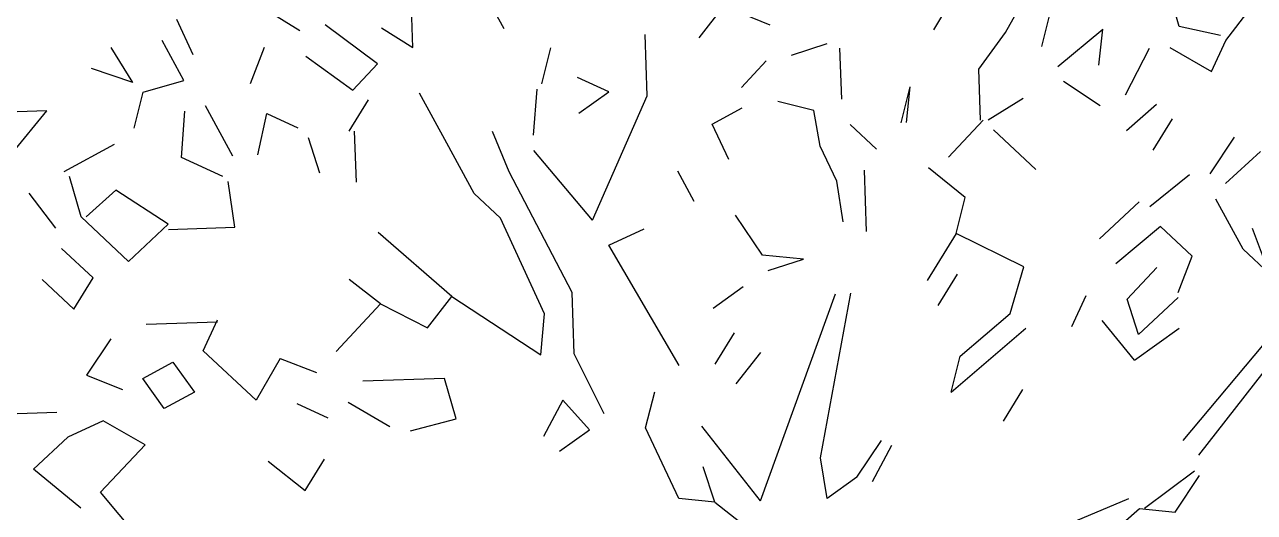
# Model space of a CAD drawing. Header units: metres. Extents: x 10 to 239, y 2 to 253.
# Drawn here: x 101.21 to 102.509, y 184.222 to 184.737 of the extents above; entities that cross this region are included whole.
import ezdxf

# ---------------------------------------------------------------- set-up
doc = ezdxf.new("R2010")
doc.units = ezdxf.units.M
doc.header["$MEASUREMENT"] = 0
doc.layers.add('bloques ARBOLES', color=7, linetype='Continuous', true_color=0xb8d897)

# ---------------------------------------------------------------- blocks, each defined once
blk = doc.blocks.new('arb-alz-77')
at = {"layer": 'bloques ARBOLES', "linetype": 'Continuous'}
for p, q in [((-0.3279, 8.2714), (-0.2454, 8.4112)), ((-0.1534, 8.2649), (-0.0829, 8.3918)), ((-0.1534, 8.2649), (-0.0829, 8.3918)), ((-0.1534, 8.2649), (-0.0829, 8.3918)), ((-0.1534, 8.2649), (-0.0829, 8.3918)), ((0.2696, 8.2792), (0.2415, 8.3778)), ((-1.597, 8.2286), (-1.6012, 8.3529)), ((-1.3743, 8.2735), (-1.4141, 8.3469)), ((-1.3743, 8.2735), (-1.4141, 8.3469)), ((-0.8406, 8.3287), (-0.9003, 8.252)), ((-0.7269, 8.2828), (-0.8406, 8.3287)), ((-2.132, 8.2104), (-2.1722, 8.2963)), ((-2.132, 8.2104), (-2.1722, 8.2963)), ((-1.8724, 8.2691), (-1.9487, 8.3163)), ((-0.065, 8.2305), (-0.0431, 8.3185)), ((0.3829, 8.2455), (0.4425, 8.3223)), ((0.3829, 8.2455), (0.4425, 8.3223)), ((0.3829, 8.2455), (0.4425, 8.3223)), ((0.3829, 8.2455), (0.4425, 8.3223)), ((-1.6828, 8.1882), (-1.8106, 8.2836)), ((-1.6828, 8.1882), (-1.8106, 8.2836)), ((-1.6733, 8.2759), (-1.597, 8.2286)), ((-1.6733, 8.2759), (-1.597, 8.2286)), ((-1.6733, 8.2759), (-1.597, 8.2286)), ((-0.0259, 8.182), (0.0831, 8.2729)), ((0.0736, 8.1853), (0.0831, 8.2729)), ((0.0736, 8.1853), (0.0831, 8.2729)), ((0.0736, 8.1853), (0.0831, 8.2729)), ((0.37, 8.2576), (0.2696, 8.2792)), ((0.37, 8.2576), (0.2696, 8.2792)), ((-2.1548, 8.1474), (-2.2079, 8.2453)), ((-2.1548, 8.1474), (-2.2079, 8.2453)), ((-2.1548, 8.1474), (-2.2079, 8.2453)), ((-2.1548, 8.1474), (-2.2079, 8.2453)), ((-1.0262, 8.1107), (-1.0314, 8.2601)), ((-0.6746, 8.2099), (-0.5884, 8.2377)), ((-0.6746, 8.2099), (-0.5884, 8.2377)), ((-0.6746, 8.2099), (-0.5884, 8.2377)), ((-0.6746, 8.2099), (-0.5884, 8.2377)), ((-0.6746, 8.2099), (-0.5884, 8.2377)), ((-0.6746, 8.2099), (-0.5884, 8.2377)), ((-0.2187, 8.1755), (-0.1534, 8.2649)), ((-0.2187, 8.1755), (-0.1534, 8.2649)), ((-0.2187, 8.1755), (-0.1534, 8.2649)), ((0.3482, 8.1698), (0.3829, 8.2455)), ((-2.2791, 8.1432), (-2.3319, 8.2286)), ((-2.2791, 8.1432), (-2.3319, 8.2286)), ((-1.9926, 8.1405), (-1.9582, 8.2288)), ((-1.8579, 8.2074), (-1.743, 8.1239)), ((-1.2826, 8.1396), (-1.2607, 8.2275)), ((-1.2826, 8.1396), (-1.2607, 8.2275)), ((-0.5526, 8.1019), (-0.5568, 8.2263)), ((-0.5526, 8.1019), (-0.5568, 8.2263)), ((0.1383, 8.1128), (0.1967, 8.2269)), ((0.1383, 8.1128), (0.1967, 8.2269)), ((0.2465, 8.2286), (0.3482, 8.1698)), ((-2.2791, 8.1432), (-2.38, 8.1772)), ((-2.2791, 8.1432), (-2.38, 8.1772)), ((-2.2791, 8.1432), (-2.38, 8.1772)), ((-1.743, 8.1239), (-1.6828, 8.1882)), ((-0.7965, 8.1311), (-0.7364, 8.1954)), ((-2.2535, 8.1192), (-2.1548, 8.1474)), ((-2.2535, 8.1192), (-2.1548, 8.1474)), ((-1.12, 8.1202), (-1.1959, 8.1548)), ((-1.12, 8.1202), (-1.1959, 8.1548)), ((-0.2146, 8.051), (-0.2187, 8.1755)), ((-2.2754, 8.0313), (-2.2535, 8.1192)), ((-2.2754, 8.0313), (-2.2535, 8.1192)), ((-1.5143, 7.9947), (-1.5808, 8.117)), ((-1.5143, 7.9947), (-1.5808, 8.117)), ((-1.3033, 8.0143), (-1.2945, 8.1267)), ((-1.193, 8.0679), (-1.12, 8.1202)), ((-0.4075, 8.0445), (-0.3856, 8.1324)), ((-0.3951, 8.045), (-0.3856, 8.1324)), ((-0.3951, 8.045), (-0.3856, 8.1324)), ((-0.3951, 8.045), (-0.3856, 8.1324)), ((-0.3951, 8.045), (-0.3856, 8.1324)), ((0.077, 8.0858), (-0.0122, 8.145)), ((0.077, 8.0858), (-0.0122, 8.145)), ((0.077, 8.0858), (-0.0122, 8.145)), ((0.077, 8.0858), (-0.0122, 8.145)), ((0.077, 8.0858), (-0.0122, 8.145)), ((-2.1029, 8.0869), (-2.0365, 7.9645)), ((-1.752, 8.024), (-1.7048, 8.1003)), ((-1.752, 8.024), (-1.7048, 8.1003)), ((-1.752, 8.024), (-1.7048, 8.1003)), ((-1.752, 8.024), (-1.7048, 8.1003)), ((-1.752, 8.024), (-1.7048, 8.1003)), ((-1.1592, 7.8073), (-1.0262, 8.1107)), ((-1.1592, 7.8073), (-1.0262, 8.1107)), ((-0.6203, 8.0747), (-0.7083, 8.0966)), ((-0.1959, 8.0517), (-0.1106, 8.1044)), ((0.1413, 8.0257), (0.2138, 8.0903)), ((-2.4886, 8.0739), (-2.6503, 8.0684)), ((-2.4886, 8.0739), (-2.6503, 8.0684)), ((-2.5724, 7.9714), (-2.4886, 8.0739)), ((-2.1608, 7.9604), (-2.1523, 8.0728)), ((-1.9743, 7.9667), (-1.9527, 8.0671)), ((-1.9527, 8.0671), (-1.8768, 8.0323)), ((-1.9527, 8.0671), (-1.8768, 8.0323)), ((-1.9527, 8.0671), (-1.8768, 8.0323)), ((-0.8683, 8.0414), (-0.7948, 8.0813)), ((-0.8683, 8.0414), (-0.7948, 8.0813)), ((-0.6049, 7.9881), (-0.6203, 8.0747)), ((-0.6049, 7.9881), (-0.6203, 8.0747)), ((-0.8279, 7.9555), (-0.8683, 8.0414)), ((-0.4675, 7.9802), (-0.5319, 8.0403)), ((-0.4675, 7.9802), (-0.5319, 8.0403)), ((-0.4675, 7.9802), (-0.5319, 8.0403)), ((-0.4675, 7.9802), (-0.5319, 8.0403)), ((-0.2925, 7.9612), (-0.2085, 8.0512)), ((-0.2925, 7.9612), (-0.2085, 8.0512)), ((-0.0797, 7.9311), (-0.1826, 8.0272)), ((0.2524, 8.0544), (0.2051, 7.9779)), ((-1.8232, 7.9219), (-1.8512, 8.0083)), ((-1.8232, 7.9219), (-1.8512, 8.0083)), ((-1.8232, 7.9219), (-1.8512, 8.0083)), ((-1.8232, 7.9219), (-1.8512, 8.0083)), ((-1.8232, 7.9219), (-1.8512, 8.0083)), ((-1.8232, 7.9219), (-1.8512, 8.0083)), ((-1.7396, 8.0244), (-1.7354, 7.9)), ((-1.7396, 8.0244), (-1.7354, 7.9)), ((-1.3626, 7.9251), (-1.4031, 8.0233)), ((-1.3626, 7.9251), (-1.4031, 8.0233)), ((-1.3626, 7.9251), (-1.4031, 8.0233)), ((-1.3626, 7.9251), (-1.4031, 8.0233)), ((-1.3626, 7.9251), (-1.4031, 8.0233)), ((-1.3626, 7.9251), (-1.4031, 8.0233)), ((-1.3626, 7.9251), (-1.4031, 8.0233)), ((-1.3626, 7.9251), (-1.4031, 8.0233)), ((0.4033, 8.0096), (0.3441, 7.9204)), ((0.4033, 8.0096), (0.3441, 7.9204)), ((0.4033, 8.0096), (0.3441, 7.9204)), ((-2.4462, 7.9259), (-2.3239, 7.9922)), ((-1.4479, 7.8723), (-1.5143, 7.9947)), ((-1.4479, 7.8723), (-1.5143, 7.9947)), ((-1.4479, 7.8723), (-1.5143, 7.9947)), ((-1.4479, 7.8723), (-1.5143, 7.9947)), ((-1.4479, 7.8723), (-1.5143, 7.9947)), ((-1.1592, 7.8073), (-1.3021, 7.9769)), ((-1.1592, 7.8073), (-1.3021, 7.9769)), ((-1.1592, 7.8073), (-1.3021, 7.9769)), ((-0.5645, 7.9021), (-0.6049, 7.9881)), ((-0.5645, 7.9021), (-0.6049, 7.9881)), ((0.3822, 7.8968), (0.4669, 7.9744)), ((-2.0596, 7.9139), (-2.1608, 7.9604)), ((-2.0596, 7.9139), (-2.1608, 7.9604)), ((-2.0596, 7.9139), (-2.1608, 7.9604)), ((-2.4052, 7.8152), (-2.4333, 7.9139)), ((-2.4052, 7.8152), (-2.4333, 7.9139)), ((-2.4052, 7.8152), (-2.4333, 7.9139)), ((-1.2094, 7.6313), (-1.3626, 7.9251)), ((-1.2094, 7.6313), (-1.3626, 7.9251)), ((-1.2094, 7.6313), (-1.3626, 7.9251)), ((-0.9117, 7.8531), (-0.9515, 7.9265)), ((-0.492, 7.7801), (-0.4971, 7.9294)), ((-0.492, 7.7801), (-0.4971, 7.9294)), ((-0.492, 7.7801), (-0.4971, 7.9294)), ((-0.492, 7.7801), (-0.4971, 7.9294)), ((-0.2519, 7.8628), (-0.3415, 7.9346)), ((-0.2519, 7.8628), (-0.3415, 7.9346)), ((0.1974, 7.8407), (0.2942, 7.9187)), ((0.1974, 7.8407), (0.2942, 7.9187)), ((-2.3202, 7.8803), (-2.3928, 7.8155)), ((-2.1927, 7.7973), (-2.3202, 7.8803)), ((-2.1927, 7.7973), (-2.3202, 7.8803)), ((-2.1927, 7.7973), (-2.3202, 7.8803)), ((-2.1927, 7.7973), (-2.3202, 7.8803)), ((-2.1927, 7.7973), (-2.3202, 7.8803)), ((-2.1927, 7.7973), (-2.3202, 7.8803)), ((-2.1927, 7.7973), (-2.3202, 7.8803)), ((-2.1927, 7.7973), (-2.3202, 7.8803)), ((-2.1927, 7.7973), (-2.3202, 7.8803)), ((-2.1927, 7.7973), (-2.3202, 7.8803)), ((-2.0306, 7.7903), (-2.0469, 7.9019)), ((-0.5488, 7.803), (-0.5645, 7.9021)), ((-2.4665, 7.7881), (-2.5316, 7.8731)), ((-2.4665, 7.7881), (-2.5316, 7.8731)), ((-2.4665, 7.7881), (-2.5316, 7.8731)), ((-2.4665, 7.7881), (-2.5316, 7.8731)), ((-1.3837, 7.8122), (-1.4479, 7.8723)), ((-1.3837, 7.8122), (-1.4479, 7.8723)), ((-1.3837, 7.8122), (-1.4479, 7.8723)), ((-1.3837, 7.8122), (-1.4479, 7.8723)), ((-0.2738, 7.7751), (-0.2519, 7.8628)), ((-0.2738, 7.7751), (-0.2519, 7.8628)), ((-0.2738, 7.7751), (-0.2519, 7.8628)), ((-0.2738, 7.7751), (-0.2519, 7.8628)), ((-0.2738, 7.7751), (-0.2519, 7.8628)), ((-0.2738, 7.7751), (-0.2519, 7.8628)), ((-0.2738, 7.7751), (-0.2519, 7.8628)), ((-0.2738, 7.7751), (-0.2519, 7.8628)), ((-0.2738, 7.7751), (-0.2519, 7.8628)), ((0.0753, 7.7618), (0.172, 7.8523)), ((0.0753, 7.7618), (0.172, 7.8523)), ((0.0753, 7.7618), (0.172, 7.8523)), ((0.0753, 7.7618), (0.172, 7.8523)), ((0.0753, 7.7618), (0.172, 7.8523)), ((0.0753, 7.7618), (0.172, 7.8523)), ((0.4251, 7.7363), (0.3586, 7.8586)), ((-0.7454, 7.7217), (-0.8109, 7.8192)), ((-2.2894, 7.7069), (-2.4052, 7.8152)), ((-2.2894, 7.7069), (-2.4052, 7.8152)), ((-2.2894, 7.7069), (-2.4052, 7.8152)), ((-2.2894, 7.7069), (-2.4052, 7.8152)), ((-2.2894, 7.7069), (-2.1927, 7.7973)), ((-2.1924, 7.7849), (-2.0306, 7.7903)), ((-2.1924, 7.7849), (-2.0306, 7.7903)), ((-1.2761, 7.5793), (-1.3837, 7.8122)), ((-1.2761, 7.5793), (-1.3837, 7.8122)), ((0.2238, 7.7918), (0.1149, 7.7009)), ((0.2238, 7.7918), (0.1149, 7.7009)), ((0.301, 7.7196), (0.2238, 7.7918)), ((-1.5017, 7.6214), (-1.6815, 7.7773)), ((-1.5017, 7.6214), (-1.6815, 7.7773)), ((-1.5017, 7.6214), (-1.6815, 7.7773)), ((-1.5017, 7.6214), (-1.6815, 7.7773)), ((-1.5017, 7.6214), (-1.6815, 7.7773)), ((-1.5017, 7.6214), (-1.6815, 7.7773)), ((-1.5017, 7.6214), (-1.6815, 7.7773)), ((-1.1198, 7.7465), (-1.034, 7.7866)), ((-0.2738, 7.7751), (-0.3447, 7.6605)), ((-0.2738, 7.7751), (-0.3447, 7.6605)), ((-0.1091, 7.6934), (-0.2738, 7.7751)), ((-0.1091, 7.6934), (-0.2738, 7.7751)), ((0.4894, 7.6763), (0.4482, 7.7869)), ((0.4894, 7.6763), (0.4482, 7.7869)), ((-2.3752, 7.6667), (-2.4524, 7.7387)), ((-2.3752, 7.6667), (-2.4524, 7.7387)), ((-0.9481, 7.4532), (-1.1198, 7.7465)), ((-0.9481, 7.4532), (-1.1198, 7.7465)), ((0.4894, 7.6763), (0.4251, 7.7363)), ((-0.6455, 7.7126), (-0.7454, 7.7217)), ((-0.6455, 7.7126), (-0.7454, 7.7217)), ((-0.7316, 7.6848), (-0.6455, 7.7126)), ((-0.7316, 7.6848), (-0.6455, 7.7126)), ((0.2667, 7.6313), (0.301, 7.7196)), ((0.2667, 7.6313), (0.301, 7.7196)), ((0.2667, 7.6313), (0.301, 7.7196)), ((0.2667, 7.6313), (0.301, 7.7196)), ((-0.3177, 7.5992), (-0.2705, 7.6755)), ((-0.1427, 7.5801), (-0.1091, 7.6934)), ((-0.1427, 7.5801), (-0.1091, 7.6934)), ((-0.1427, 7.5801), (-0.1091, 7.6934)), ((-0.1427, 7.5801), (-0.1091, 7.6934)), ((-0.1427, 7.5801), (-0.1091, 7.6934)), ((0.1426, 7.6147), (0.2148, 7.6919)), ((0.1426, 7.6147), (0.2148, 7.6919)), ((-2.4997, 7.6625), (-2.4224, 7.5903)), ((-2.4224, 7.5903), (-2.3752, 7.6667)), ((-1.6755, 7.6032), (-1.7522, 7.6628)), ((-1.6755, 7.6032), (-1.7522, 7.6628)), ((-0.8655, 7.5931), (-0.7926, 7.6454)), ((-0.8655, 7.5931), (-0.7926, 7.6454)), ((-1.5615, 7.5446), (-1.5017, 7.6214)), ((-1.5615, 7.5446), (-1.5017, 7.6214)), ((-1.5615, 7.5446), (-1.5017, 7.6214)), ((-1.5017, 7.6214), (-1.2853, 7.4793)), ((-1.5017, 7.6214), (-1.2853, 7.4793)), ((-1.2044, 7.4819), (-1.2094, 7.6313)), ((-1.2044, 7.4819), (-1.2094, 7.6313)), ((-0.7501, 7.1236), (-0.5677, 7.628)), ((-0.6041, 7.2282), (-0.5305, 7.6293)), ((-0.6041, 7.2282), (-0.5305, 7.6293)), ((0.0079, 7.5479), (0.0427, 7.6238)), ((0.1705, 7.5284), (0.1426, 7.6147)), ((0.1705, 7.5284), (0.1426, 7.6147)), ((0.1705, 7.5284), (0.1426, 7.6147)), ((0.2671, 7.6189), (0.1705, 7.5284)), ((0.2671, 7.6189), (0.1705, 7.5284)), ((0.2671, 7.6189), (0.1705, 7.5284)), ((0.2671, 7.6189), (0.1705, 7.5284)), ((-1.7838, 7.4874), (-1.6755, 7.6032)), ((-1.6755, 7.6032), (-1.5615, 7.5446)), ((-1.2853, 7.4793), (-1.2761, 7.5793)), ((-1.2853, 7.4793), (-1.2761, 7.5793)), ((-1.2853, 7.4793), (-1.2761, 7.5793)), ((-0.2638, 7.4763), (-0.1427, 7.5801)), ((-0.2638, 7.4763), (-0.1427, 7.5801)), ((-0.2638, 7.4763), (-0.1427, 7.5801)), ((-0.2638, 7.4763), (-0.1427, 7.5801)), ((-0.2638, 7.4763), (-0.1427, 7.5801)), ((-2.0726, 7.5586), (-2.2468, 7.5527)), ((-2.1077, 7.4889), (-2.0728, 7.5648)), ((-2.1077, 7.4889), (-2.0728, 7.5648)), ((-2.1077, 7.4889), (-2.0728, 7.5648)), ((-2.1077, 7.4889), (-2.0728, 7.5648)), ((-2.1077, 7.4889), (-2.0728, 7.5648)), ((-2.1077, 7.4889), (-2.0728, 7.5648)), ((-2.1077, 7.4889), (-2.0728, 7.5648)), ((0.1602, 7.4659), (0.082, 7.5629)), ((0.1602, 7.4659), (0.082, 7.5629)), ((-2.3329, 7.5185), (-2.3921, 7.4294)), ((-2.3329, 7.5185), (-2.3921, 7.4294)), ((-0.861, 7.4562), (-0.8137, 7.5325)), ((-0.861, 7.4562), (-0.8137, 7.5325)), ((-0.861, 7.4562), (-0.8137, 7.5325)), ((-0.2858, 7.3885), (-0.1041, 7.5442)), ((0.1602, 7.4659), (0.2696, 7.5442)), ((0.2789, 7.2705), (0.4944, 7.527)), ((0.2789, 7.2705), (0.4944, 7.527)), ((0.2789, 7.2705), (0.4944, 7.527)), ((0.2789, 7.2705), (0.4944, 7.527)), ((0.2789, 7.2705), (0.4944, 7.527)), ((-1.9789, 7.3686), (-2.1077, 7.4889)), ((-2.2547, 7.4216), (-2.1815, 7.4614)), ((-2.2547, 7.4216), (-2.1815, 7.4614)), ((-2.1815, 7.4614), (-2.1292, 7.3885)), ((-1.9201, 7.4702), (-1.9789, 7.3686)), ((-1.9201, 7.4702), (-1.8319, 7.4359)), ((-1.9201, 7.4702), (-1.8319, 7.4359)), ((-1.1309, 7.335), (-1.2044, 7.4819)), ((-1.1309, 7.335), (-1.2044, 7.4819)), ((-0.8095, 7.4081), (-0.7499, 7.4849)), ((-0.2858, 7.3885), (-0.2638, 7.4763)), ((-0.2858, 7.3885), (-0.2638, 7.4763)), ((-0.2858, 7.3885), (-0.2638, 7.4763)), ((0.3174, 7.2345), (0.4965, 7.4647)), ((0.3174, 7.2345), (0.4965, 7.4647)), ((-2.3921, 7.4294), (-2.3038, 7.395)), ((-2.2025, 7.3486), (-2.2547, 7.4216)), ((-2.2025, 7.3486), (-2.2547, 7.4216)), ((-1.52, 7.4215), (-1.7191, 7.4148)), ((-1.52, 7.4215), (-1.7191, 7.4148)), ((-1.4916, 7.3228), (-1.52, 7.4215)), ((-2.1292, 7.3885), (-2.2025, 7.3486)), ((-2.1292, 7.3885), (-2.2025, 7.3486)), ((-2.1292, 7.3885), (-2.2025, 7.3486)), ((-1.2317, 7.369), (-1.2786, 7.2802)), ((-1.2317, 7.369), (-1.2786, 7.2802)), ((-1.2317, 7.369), (-1.2786, 7.2802)), ((-1.167, 7.2965), (-1.2317, 7.369)), ((-1.0301, 7.3011), (-1.0081, 7.3889)), ((-1.0301, 7.3011), (-1.0081, 7.3889)), ((-0.1587, 7.3179), (-0.1115, 7.3944)), ((-2.6379, 7.3339), (-2.4638, 7.3398)), ((-1.8031, 7.3248), (-1.8791, 7.3595)), ((-1.8031, 7.3248), (-1.8791, 7.3595)), ((-1.7546, 7.3637), (-1.653, 7.3049)), ((-2.3509, 7.3187), (-2.4369, 7.2784)), ((-2.3509, 7.3187), (-2.4369, 7.2784)), ((-2.2493, 7.2599), (-2.3509, 7.3187)), ((-2.2493, 7.2599), (-2.3509, 7.3187)), ((-1.6028, 7.2942), (-1.4916, 7.3228)), ((-2.5213, 7.2009), (-2.4369, 7.2784)), ((-2.5213, 7.2009), (-2.4369, 7.2784)), ((-2.5213, 7.2009), (-2.4369, 7.2784)), ((-1.2399, 7.2442), (-1.167, 7.2965)), ((-1.2399, 7.2442), (-1.167, 7.2965)), ((-1.2399, 7.2442), (-1.167, 7.2965)), ((-0.9495, 7.1294), (-1.0301, 7.3011)), ((-0.9495, 7.1294), (-1.0301, 7.3011)), ((-0.9495, 7.1294), (-1.0301, 7.3011)), ((-0.9495, 7.1294), (-1.0301, 7.3011)), ((-0.9495, 7.1294), (-1.0301, 7.3011)), ((-0.9495, 7.1294), (-1.0301, 7.3011)), ((-0.9495, 7.1294), (-1.0301, 7.3011)), ((-0.9495, 7.1294), (-1.0301, 7.3011)), ((-0.7501, 7.1236), (-0.8932, 7.3057)), ((-0.7501, 7.1236), (-0.8932, 7.3057)), ((-0.7501, 7.1236), (-0.8932, 7.3057)), ((-0.7501, 7.1236), (-0.8932, 7.3057)), ((-2.3576, 7.1441), (-2.2493, 7.2599)), ((-2.3576, 7.1441), (-2.2493, 7.2599)), ((-2.3576, 7.1441), (-2.2493, 7.2599)), ((-2.3576, 7.1441), (-2.2493, 7.2599)), ((-0.5154, 7.1814), (-0.4561, 7.2706)), ((-0.5154, 7.1814), (-0.4561, 7.2706)), ((-0.5154, 7.1814), (-0.4561, 7.2706)), ((-0.4776, 7.1702), (-0.4307, 7.259)), ((-1.9491, 7.2203), (-1.8595, 7.1484)), ((-1.9491, 7.2203), (-1.8595, 7.1484)), ((-1.8595, 7.1484), (-1.8122, 7.2248)), ((-1.8595, 7.1484), (-1.8122, 7.2248)), ((-1.8595, 7.1484), (-1.8122, 7.2248)), ((-1.8595, 7.1484), (-1.8122, 7.2248)), ((-1.8595, 7.1484), (-1.8122, 7.2248)), ((-0.5882, 7.1291), (-0.6041, 7.2282)), ((-0.5882, 7.1291), (-0.6041, 7.2282)), ((-0.5882, 7.1291), (-0.6041, 7.2282)), ((-0.5882, 7.1291), (-0.6041, 7.2282)), ((-2.406, 7.1051), (-2.5213, 7.2009)), ((-2.406, 7.1051), (-2.5213, 7.2009)), ((-0.862, 7.1198), (-0.8899, 7.2061)), ((-0.862, 7.1198), (-0.8899, 7.2061)), ((-0.862, 7.1198), (-0.8899, 7.2061)), ((-0.862, 7.1198), (-0.8899, 7.2061)), ((-0.862, 7.1198), (-0.8899, 7.2061)), ((0.1847, 7.1054), (0.3062, 7.1967)), ((-0.5154, 7.1814), (-0.5882, 7.1291)), ((-0.5154, 7.1814), (-0.5882, 7.1291)), ((-0.5154, 7.1814), (-0.5882, 7.1291)), ((0.2598, 7.0955), (0.3191, 7.1847)), ((0.2598, 7.0955), (0.3191, 7.1847)), ((-2.2667, 7.0352), (-2.3576, 7.1441)), ((-2.2667, 7.0352), (-2.3576, 7.1441)), ((-0.862, 7.1198), (-0.9495, 7.1294)), ((-0.862, 7.1198), (-0.9495, 7.1294)), ((-0.862, 7.1198), (-0.9495, 7.1294)), ((-0.862, 7.1198), (-0.9495, 7.1294)), ((-0.862, 7.1198), (-0.9495, 7.1294)), ((-0.0131, 7.0614), (0.1465, 7.1291)), ((-0.0131, 7.0614), (0.1465, 7.1291)), ((-0.0131, 7.0614), (0.1465, 7.1291)), ((-0.0131, 7.0614), (0.1465, 7.1291)), ((-0.0131, 7.0614), (0.1465, 7.1291)), ((-0.0131, 7.0614), (0.1465, 7.1291)), ((-0.0131, 7.0614), (0.1465, 7.1291)), ((-0.0131, 7.0614), (0.1465, 7.1291)), ((-0.862, 7.1198), (-0.7853, 7.0601)), ((-0.862, 7.1198), (-0.7853, 7.0601)), ((-0.862, 7.1198), (-0.7853, 7.0601)), ((-0.862, 7.1198), (-0.7853, 7.0601)), ((0.0997, 7.0402), (0.1724, 7.1049)), ((0.1724, 7.1049), (0.2598, 7.0955)), ((0.1724, 7.1049), (0.2598, 7.0955))]:
    blk.add_line(p, q, dxfattribs=at)

msp = doc.modelspace()

# ---------------------------------------------------------------- block references
at = {"layer": 'bloques ARBOLES', "color": 2, "xscale": 0.433568186266492, "yscale": 0.433568186266492, "zscale": 0.433568186266492}
msp.add_blockref('arb-alz-77', (102.31266, 181.14546), dxfattribs=at)

doc.saveas('drawing.dxf')
